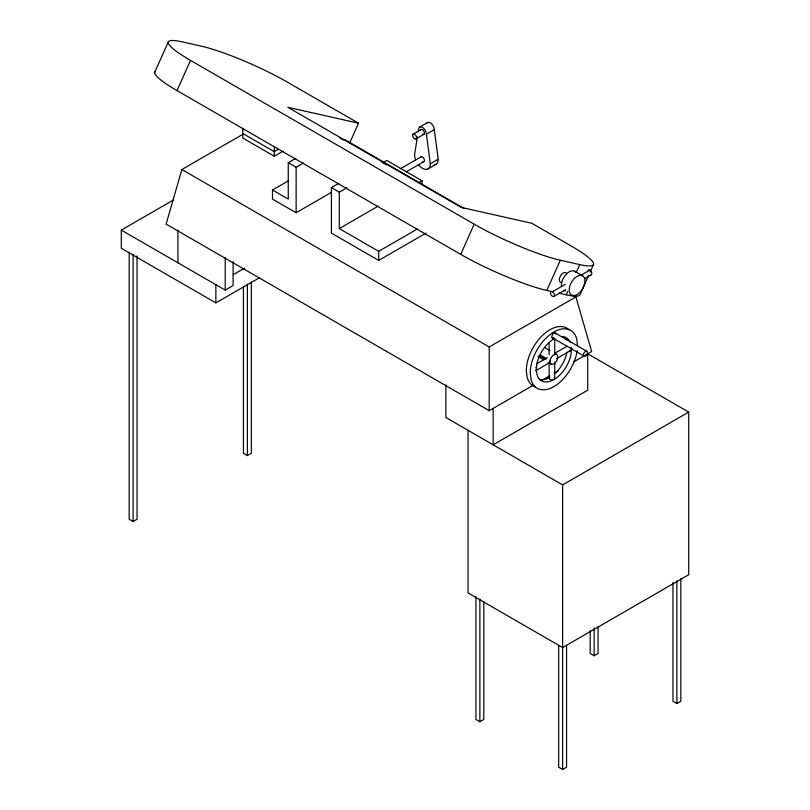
<?xml version="1.0" encoding="UTF-8"?>
<svg xmlns="http://www.w3.org/2000/svg" width="810" height="810" viewBox="0 0 810 810"><rect width="100%" height="100%" fill="white"/><g stroke="black" fill="none" stroke-linecap="round" stroke-linejoin="round"><path stroke-width="1.21" d="M571.435 347.774L571.151 353.221A24.857 14.357 -60 0 1 555.113 378.847L550.527 381.166A24.857 14.357 -60 0 1 537.273 375.486L536.362 370.818L536.645 365.361A24.857 14.357 -60 0 1 554.526 338.641M417.393 136.809L414.578 154.69A11.148 6.439 60 0 0 415.631 159.843M418.142 132.05L418.517 129.661A5.569 3.22 60 0 1 422.455 127.393A5.569 3.22 60 0 1 426.394 134.217L430.343 163.792A11.148 6.439 60 0 1 418.517 164.845M243.628 133.863L181.865 169.523L166.101 224.127L489.21 410.67L533.375 385.175M154.69 72.363L168.186 42.15M551.691 291.529L546.831 290.436A66.865 9.669 24.1 0 1 460.718 254.391L177.015 90.599L190.502 60.386A66.865 9.669 24.1 0 1 182.048 41.837L201.467 46.2A66.865 9.669 24.1 0 1 287.58 82.245L358.506 123.201L349.505 143.34M460.718 254.391L474.214 224.188L190.502 60.386M546.831 290.436L560.328 260.233L579.737 264.597L576.244 272.433M558.971 293.169L566.251 294.81L567.749 291.448M588.607 275.471L580.112 294.486A66.865 9.669 24.1 0 1 566.251 294.81M590.105 272.109L593.608 264.283M259.645 277.627L215.865 302.899L121.297 248.305L121.297 230.101L173.472 199.979M278.245 149.404L274.296 151.683L242.777 133.478M242.777 128.415L242.777 138.034L274.296 156.229L282.994 151.207M331.594 192.274L296.136 212.746L272.494 199.098L272.494 189.996L288.259 199.098L288.259 162.699L295.782 158.355M288.259 162.699L296.136 167.245L303.659 162.901M272.494 189.996L288.613 180.691M419.671 127.109L427.548 122.563M413.181 134.075L421.068 129.529M425.989 233.118L378.705 260.415L331.422 233.118L331.422 187.616L338.934 183.273M415.965 138.905L423.853 134.349M426.394 134.217L434.281 129.661A5.569 3.22 60 0 0 431.355 123.586A5.569 3.22 60 0 0 426.931 123.14M383.535 162.284L386.765 160.421L422.04 180.792L422.04 184.518M331.422 187.616L339.299 192.162L346.822 187.819M400.272 168.834L421.068 156.826M406.337 171.76L423.853 161.656M233.371 274.59L244.316 268.272M430.343 163.792L438.22 159.236L434.281 129.661M428.034 168.895L435.912 164.339M121.297 230.101L225.21 290.091L233.088 285.545L233.088 261.701M339.299 192.162L339.299 228.562L377.986 206.226M418.821 182.655L422.04 180.792M339.299 228.562L378.705 251.313L417.393 228.977M129.175 252.082L129.175 519.25L133.113 521.529L137.052 519.25L137.052 255.859M243.445 286.932L243.445 453.286L247.384 455.554L251.323 453.286L251.323 281.89M552.45 291.732L565.289 284.33M581.327 275.066L589.883 270.125M553.848 296.419L565.613 289.636M584.861 278.518L591.28 274.813M181.865 169.523L489.21 346.974L575.9 296.916L591.664 351.52L573.591 361.949M536.362 363.933L547.297 357.615M554.961 353.19L566.99 346.245M550.01 362.475L535.866 370.646A2.784 1.61 60 0 0 535.866 367.436M556.551 358.708L570.706 350.527M542.072 380.153L549.676 375.759M554.03 373.248L558.374 370.737M445.865 384.861L445.865 417.494L562.616 484.896L688.702 412.098L688.702 574.756L562.616 647.554L468.048 592.96L468.048 430.302M475.926 596.757L475.926 719.452L479.864 721.73L483.803 719.452L483.803 601.81M590.196 630.706L590.196 653.478L594.135 655.756L598.074 653.478L598.074 626.91M558.677 645.793L558.677 767.222L562.616 769.5L566.554 767.222L566.554 645.793M672.948 582.349L672.948 701.247L676.887 703.525L680.825 701.247L680.825 578.553M549.96 377.187L546.588 378.888A24.857 14.357 -60 0 1 539.298 379.313M358.506 123.201L287.864 107.295L461.244 207.39L531.876 223.297L571.283 246.048A66.865 9.669 24.1 0 1 579.737 264.597M574.766 271.279L582.653 275.825A11.148 6.439 -60 0 1 579.12 293.088A11.148 6.439 -60 0 1 569.46 287.52A11.148 6.439 -60 0 1 582.653 275.825M345.009 139.755L463.867 208.373M339.481 137.67L343.42 139.948M381.652 162.02L386.583 164.865M572.619 295.022L575.9 296.916M554.445 332.576L586.683 351.196M587.959 353.929L688.702 412.098M551.924 337.527L584.162 356.147M544.452 347.419L549.919 350.578M554.303 353.099L556.49 354.365M540.179 354.962L546.75 358.759M539.025 355.56L545.596 359.346M538.174 356.633L543.652 359.792M548.026 362.323L551.316 364.216M577.54 345.637L576.74 339.046A33.433 19.308 -60 0 0 550.81 334.003A33.433 19.308 -60 0 0 530.256 372.944L531.066 379.546A33.433 19.308 -60 0 0 554.931 385.975A33.433 19.308 -60 0 0 577.186 350.598M676.887 580.831L676.887 703.525M594.135 627.922L594.135 655.756M587.726 353.798L587.726 390.197L493.158 444.791L493.158 408.392M562.616 484.896L562.616 769.5M554.718 338.61L554.718 354.74M554.718 362.192L554.718 378.321M549.139 342.336L549.139 354.74M549.139 362.192L549.139 378.321M489.21 346.974L489.21 410.67M479.864 599.025L479.864 721.73M378.705 251.313L378.705 260.415M296.136 167.245L296.136 212.746M274.296 146.62L274.296 156.229M247.384 284.158L247.384 455.554M225.21 257.459L225.21 290.091M215.865 284.705L215.865 302.899M177.927 230.161L177.927 262.794M133.113 254.36L133.113 521.529M561.32 285.484A11.148 6.439 -60 0 1 567.152 273.314A11.148 6.439 -60 0 1 576.021 272.443M565.258 291.084A11.148 6.439 -60 0 1 563.628 290.577M561.644 282.599A5.569 3.22 -60 0 1 560.247 276.372A5.569 3.22 -60 0 1 566.494 273.031M587.979 270.712A2.784 1.61 60 0 1 591.087 271.289A2.784 1.61 60 0 1 590.865 274.934M571.161 347.885A2.784 1.701 63.2 0 1 569.268 350.416M553.564 337.902A2.784 1.61 -60 0 1 551.934 336.403A2.784 1.61 -60 0 1 553.898 333.193A2.784 1.61 -60 0 1 555.862 334.135M554.344 377.511A2.784 1.61 0 0 1 551.934 379.93A2.784 1.61 0 0 1 549.514 377.511M561.624 336.595A24.857 14.357 -60 0 1 570.119 342.103M564.54 337.264A24.857 14.357 -60 0 1 566.18 339.825M567.02 352.097A24.857 14.357 -60 0 1 555.67 372.924M569.086 329.933A33.433 19.308 -60 0 0 542.659 335.269A33.433 19.308 -60 0 0 526.318 370.666L527.128 377.268A33.433 19.308 -60 0 0 535.076 386.826M554.344 338.175A2.784 1.61 0 0 1 552.653 338.924M571.9 348.897A2.784 1.61 60 0 1 571.637 349.89M420.491 130.805A2.784 1.61 60 0 1 422.455 129.661A2.784 1.61 60 0 1 424.43 133.073A2.784 1.61 60 0 1 422.455 134.217M177.015 90.599A66.865 9.669 24.1 0 1 155.48 71.331M420.552 157.555A2.784 1.61 60 0 1 422.8 157.201A2.784 1.61 60 0 1 424.42 160.572A2.784 1.61 60 0 1 422.455 161.514M438.22 159.236A11.148 6.439 60 0 1 434.281 164.845M560.328 260.233A66.865 9.669 24.1 0 1 474.214 224.188M550.03 360.652L550.172 362.921A5.569 3.22 -60 0 0 556.379 361.402A5.569 3.22 -60 0 0 555.933 354.223A5.569 3.22 -60 0 0 550.03 360.652M550.476 292.876A2.784 1.61 60 0 0 553.433 296.551A2.784 1.61 60 0 0 553.433 292.613A2.784 1.61 60 0 0 550.476 292.876M585.6 355.833A2.784 1.61 -60 0 0 587.037 351.429A2.784 1.61 -60 0 0 583.635 353.737A2.784 1.61 -60 0 0 585.6 355.833M412.604 135.351A2.784 1.61 60 0 0 415.56 139.026A2.784 1.61 60 0 0 415.56 135.088A2.784 1.61 60 0 0 412.604 135.351"/></g></svg>
